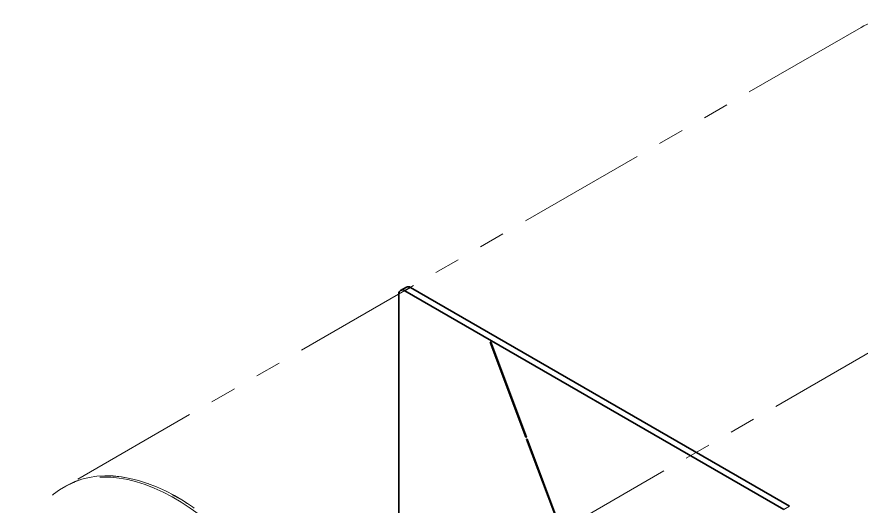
# Paper-space layout 'Blatt1' of a CAD drawing. Header units: millimetres. Extents: x 0 to 1189, y 0 to 841.
# Drawn here: x 577.65 to 619.13, y 255.57 to 279.63 of the extents above; entities that cross this region are included whole.
import ezdxf

# ---------------------------------------------------------------- set-up
doc = ezdxf.new("R2010")
doc.units = ezdxf.units.MM
doc.linetypes.add('PHANTOM', pattern=[12.7, 6.35, -1.27, 1.27, -1.27, 1.27, -1.27])

psp = doc.layouts.new('Blatt1')

# ---------------------------------------------------------------- linework, layer by layer
at = {"color": 7, "linetype": 'PHANTOM', "lineweight": 18}
for p, q in [((619.133, 279.117), (580.037, 256.548)), ((596.788, 266.346), (596.505, 266.182)), ((580.034, 256.546), (579.928, 256.484))]:
    psp.add_line(p, q, dxfattribs=at)
at = {"color": 8, "linetype": 'PHANTOM', "lineweight": 18}
psp.add_line((631.442, 270), (592.346, 247.431), dxfattribs=at)
at = {"color": 7, "linetype": 'Continuous', "lineweight": 35}
for p, q in [((596.788, 266.346), (596.505, 266.182)), ((596.423, 244.16), (596.423, 265.999)), ((615.338, 255.406), (596.705, 266.163)), ((615.621, 255.57), (596.988, 266.326)), ((600.911, 263.637), (600.936, 263.639)), ((602.664, 258.958), (600.911, 263.637)), ((600.936, 263.639), (602.689, 258.96)), ((602.664, 258.958), (602.685, 258.97)), ((602.689, 258.96), (602.664, 258.958)), ((602.698, 258.867), (602.723, 258.868)), ((604.451, 254.188), (602.698, 258.867)), ((602.723, 258.868), (604.476, 254.189))]:
    psp.add_line(p, q, dxfattribs=at)
at = {"color": 8, "linetype": 'Continuous', "lineweight": 18}
for p, q in [((596.988, 266.326), (596.705, 266.163)), ((615.338, 255.406), (615.621, 255.57))]:
    psp.add_line(p, q, dxfattribs=at)
at = {"color": 7, "linetype": 'PHANTOM', "lineweight": 18, "flags": 128}
for points in [[(631.442, 270), (631.216, 270.573), (630.969, 271.141), (630.701, 271.705), (630.414, 272.262), (630.107, 272.811), (629.783, 273.348), (629.442, 273.874), (629.085, 274.385), (628.714, 274.881), (628.329, 275.36), (627.932, 275.82), (627.525, 276.259), (627.108, 276.677), (626.683, 277.072), (626.251, 277.442), (625.814, 277.786), (625.373, 278.104), (624.93, 278.394), (624.486, 278.656), (624.042, 278.888), (623.6, 279.089), (623.162, 279.26), (622.728, 279.399), (622.301, 279.506), (621.881, 279.58), (621.47, 279.622), (621.07, 279.632), (620.681, 279.608), (620.305, 279.552), (619.943, 279.464), (619.596, 279.343), (619.266, 279.19), (619.133, 279.117)], [(578.618, 246.548), (578.414, 247.122), (578.233, 247.694), (578.076, 248.265), (577.943, 248.831), (577.834, 249.391), (577.75, 249.944), (577.691, 250.486), (577.658, 251.017), (577.649, 251.535), (577.666, 252.038), (577.709, 252.524), (577.776, 252.992), (577.868, 253.44), (577.986, 253.868), (578.127, 254.272), (578.292, 254.653), (578.481, 255.009), (578.692, 255.338), (578.925, 255.64), (579.179, 255.914), (579.454, 256.159), (579.748, 256.374), (580.06, 256.557), (580.391, 256.71), (580.737, 256.831), (581.099, 256.919), (581.475, 256.975), (581.864, 256.999), (582.265, 256.99), (582.675, 256.947), (583.095, 256.873), (583.523, 256.766), (583.956, 256.627), (584.395, 256.456), (584.837, 256.255), (585.28, 256.023), (585.724, 255.762), (586.168, 255.471), (586.609, 255.154), (587.045, 254.809), (587.477, 254.439), (587.902, 254.044), (588.319, 253.626), (588.727, 253.187), (589.123, 252.727), (589.508, 252.248), (589.879, 251.752), (590.236, 251.241), (590.577, 250.715), (590.902, 250.178), (591.208, 249.629), (591.496, 249.072), (591.764, 248.509), (592.011, 247.94), (592.237, 247.368)], [(592.343, 247.429), (592.117, 248.001), (591.87, 248.57), (591.602, 249.134), (591.314, 249.691), (591.008, 250.239), (590.683, 250.777), (590.342, 251.302), (589.985, 251.814), (589.614, 252.31), (589.229, 252.788), (588.833, 253.248), (588.425, 253.688), (588.008, 254.105), (587.583, 254.5), (587.152, 254.87), (586.715, 255.215), (586.274, 255.533), (585.831, 255.823), (585.386, 256.084), (584.943, 256.316), (584.501, 256.518), (584.062, 256.688), (583.629, 256.827), (583.201, 256.934), (582.781, 257.009), (582.371, 257.051), (581.97, 257.06), (581.581, 257.037), (581.205, 256.981), (580.843, 256.892), (580.497, 256.771), (580.167, 256.619), (580.034, 256.546)], [(580.037, 256.548), (580.17, 256.621), (580.5, 256.773), (580.847, 256.894), (581.209, 256.983), (581.585, 257.039), (581.974, 257.062), (582.374, 257.053), (582.785, 257.011), (583.205, 256.936), (583.632, 256.829), (584.066, 256.69), (584.504, 256.52), (584.946, 256.318), (585.39, 256.086), (585.834, 255.825), (586.277, 255.535), (586.718, 255.217), (587.155, 254.872), (587.587, 254.502), (588.012, 254.107), (588.429, 253.69), (588.836, 253.25), (589.233, 252.79), (589.618, 252.312), (589.989, 251.816), (590.346, 251.304), (590.687, 250.779), (591.011, 250.241), (591.318, 249.693), (591.605, 249.136), (591.873, 248.572), (592.121, 248.003), (592.346, 247.431)]]:
    psp.add_lwpolyline(points, dxfattribs=at)
at = {"color": 7, "linetype": 'Continuous', "lineweight": 35}
for centre, radius, start, end in [((596.871, 266.162), 0.201, 54.3824, 114.3071), ((596.595, 266.027), 0.175, 50.7967, 189.214)]:
    psp.add_arc(centre, radius, start, end, dxfattribs=at)
at = {"color": 7, "linetype": 'PHANTOM', "lineweight": 18}
for centre, radius, start, end in [((596.871, 266.165), 0.199, 56.0006, 114.488), ((596.594, 266.029), 0.173, 52.5943, 187.4003)]:
    psp.add_arc(centre, radius, start, end, dxfattribs=at)

doc.saveas('drawing.dxf')
